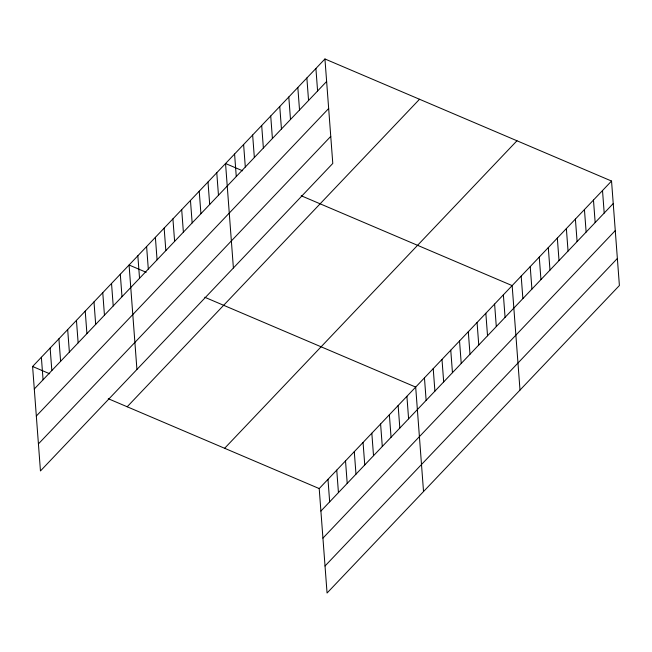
<?xml version="1.0" encoding="UTF-8"?>
<svg xmlns="http://www.w3.org/2000/svg" width="652" height="652" viewBox="0 0 652 652"><rect width="100%" height="100%" fill="white"/><g stroke="black" fill="none" stroke-linecap="round" stroke-linejoin="round"><path stroke-width="0.98" d="M324.94 58.973L332.789 163.432L40.457 470.948L32.6 366.489L324.94 58.973L611.543 181.052L619.4 285.511L327.06 593.027L319.211 488.568L611.543 181.052M34.295 388.991L326.628 81.476M36.325 416.041L328.665 108.525M38.419 443.906L330.76 136.39M127.181 406.775L419.521 99.259M224.63 448.283L516.963 140.767M320.898 511.07L613.239 203.554M322.936 538.12L615.268 230.604M325.03 565.985L617.362 258.469M242.658 170.816L225.543 163.53L233.4 267.988M301.208 195.755L512.154 285.609L520.003 390.067M146.187 272.3L129.072 265.005L136.928 369.464M204.736 297.239L415.683 387.084L423.531 491.551M32.6 366.489L49.715 373.775M108.265 398.714L319.211 488.568M602.513 190.555L604.2 213.065M593.475 200.058L595.162 222.568M584.437 209.569L586.132 232.071M575.398 219.072L577.093 241.574M566.368 228.575L568.055 251.085M557.33 238.086L559.025 260.588M548.291 247.589L549.986 270.091M539.261 257.092L540.948 279.594M530.223 266.595L531.918 289.105M521.184 276.106L522.88 298.608M503.377 294.834L505.072 317.337M494.607 304.06L496.302 326.562M485.838 313.286L487.533 335.788M477.068 322.512L478.764 345.014M468.299 331.738L469.994 354.24M459.53 340.963L461.225 363.466M450.76 350.189L452.455 372.691M441.991 359.407L443.678 381.917M433.221 368.633L434.908 391.143M424.452 377.858L426.139 400.369M406.905 396.31L408.6 418.82M398.136 405.536L399.831 428.046M389.366 414.762L391.061 437.272M380.597 423.987L382.292 446.49M371.827 433.213L373.523 455.715M363.058 442.439L364.753 464.941M354.289 451.665L355.984 474.167M345.519 460.891L347.206 483.393M315.902 68.476L317.597 90.978M336.75 470.116L338.437 492.619M306.864 77.979L308.559 100.489M327.98 479.342L329.667 501.844M297.834 87.49L299.521 109.992M288.795 96.993L290.49 119.495M279.757 106.496L281.452 128.998M270.727 115.999L272.414 138.509M261.688 125.51L263.375 148.012M252.65 135.013L254.345 157.515M243.612 144.516L245.307 167.018M234.581 154.019L236.268 176.529M216.774 172.756L218.469 195.258M208.004 181.981L209.691 204.483M199.235 191.207L200.922 213.709M190.465 200.433L192.153 222.935M181.696 209.659L183.383 232.161M172.919 218.876L174.614 241.387M164.149 228.102L165.844 250.612M155.38 237.328L157.075 259.838M146.61 246.554L148.306 269.064M137.841 255.78L139.536 278.29M120.302 274.231L121.997 296.733M111.533 283.457L113.22 305.959M102.763 292.683L104.45 315.185M93.994 301.909L95.681 324.411M85.225 311.134L86.912 333.637M76.447 320.36L78.142 342.862M67.678 329.586L69.373 352.088M58.908 338.812L60.603 361.314M50.139 348.038L51.834 370.54M41.369 357.263L43.065 379.766"/></g></svg>
